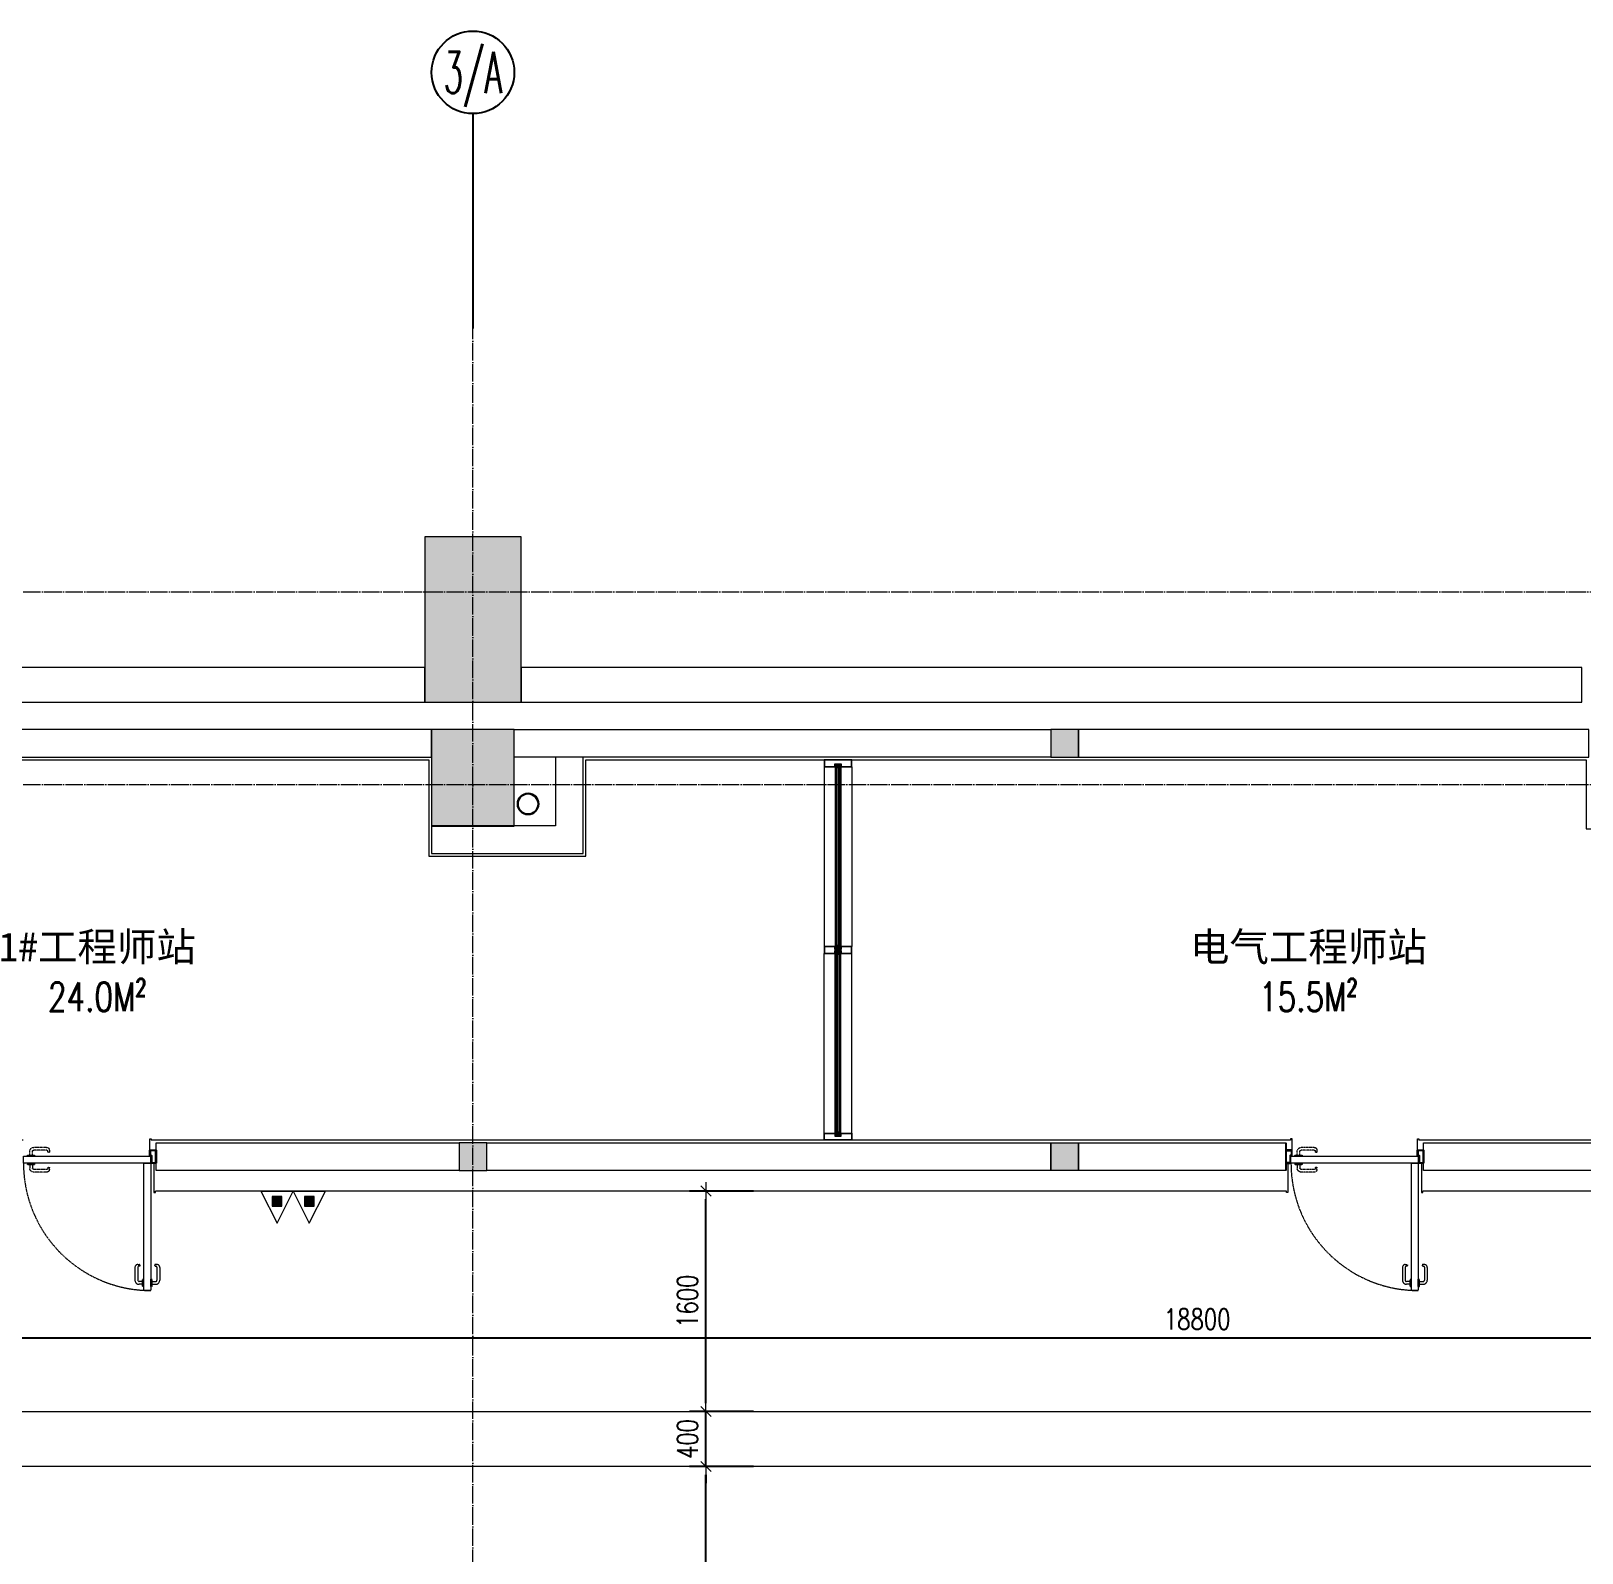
# Model space of a CAD drawing. Header units: millimetres. Extents: x -1346 to 48994, y -3569 to 24186.
# Drawn here: x 17127 to 28384, y 13139 to 24186 of the extents above; entities that cross this region are included whole.
import ezdxf
from ezdxf.enums import TextEntityAlignment as Align

# ---------------------------------------------------------------- set-up
doc = ezdxf.new("R2010")
doc.units = ezdxf.units.MM
for name, pattern in [('DASH', [0.35, 0.25, -0.1]), ('DOTE', [61.468, 50.8, -5.08, 0.508, -5.08]), ('HIDDEN', [0.375, 0.25, -0.125]), ('M-CENTER', [11.25, 7.5, -1.25, 1.25, -1.25])]:
    doc.linetypes.add(name, pattern=pattern)
doc.layers.get('Defpoints').update_dxf_attribs({"color": 250, "lineweight": 0})
for name, color, linetype in [('BS-DOOR-JAMB', 3, 'Continuous'), ('WALL', 160, 'Continuous'), ('ZZKJ-GL', 161, 'Continuous'), ('ZZKJ-HID', 6, 'HIDDEN')]:
    doc.layers.add(name, color=color, linetype=linetype)
for name, color, linetype, lineweight in [('BS-DOTE', 134, 'DOTE', 0), ('BS-FIRE-FHC', 12, 'Continuous', 0), ('BS-WALL-BW', 200, 'Continuous', 0), ('BS-WALL-FINISH', 3, 'Continuous', 0), ('BS-WALL-HATCH1', 253, 'Continuous', 0), ('BS-WALL-ORI', 200, 'Continuous', 0), ('DS-DOOR', 60, 'Continuous', 0), ('DS-DOOR-JAMB', 3, 'Continuous', 0), ('FF-FURN', 51, 'Continuous', 0), ('FF-FURN（FINE）', 47, 'Continuous', 0), ('FF-TEXT', 2, 'Continuous', 0), ('PUB_DIM', 3, 'Continuous', 25)]:
    doc.layers.add(name, color=color, linetype=linetype, lineweight=lineweight)
doc.styles.add('亚厦-中文', font='STXIHEI.TTF')
doc.styles.add('亚厦-英文', font='SIMPLEX.SHX', dxfattribs={"width": 0.8, "bigfont": 'hztxt.shx'})
doc.styles.add('深圳院-DIM', font='SIMPLEX.SHX', dxfattribs={"width": 0.75})
doc.styles.add('深圳院-英文', font='SIMPLEX.SHX', dxfattribs={"width": 0.8, "bigfont": 'hztxt.shx'})
doc.dimstyles.new('DIM-60', dxfattribs={"dimscale": 60, "dimtxt": 2.5, "dimasz": 1, "dimexe": 2, "dimexo": 2, "dimgap": 1, "dimtad": 1, "dimdec": 0, "dimrnd": 1, "dimdsep": 46, "dimtxsty": '深圳院-DIM', "dimblk": '亚厦', "dimcen": 0.3, "dimclrd": 44, "dimclre": 44, "dimclrt": 2, "dimadec": 0, "dimazin": 2, "dimtfac": 1, "dimtdec": 0, "dimtix": 1, "dimtmove": 2, "dimatfit": 3, "dimldrblk": 'OPEN90', "dimfxl": 7, "dimfxlon": 1, "dimarcsym": 0})
pattern_1 = [(135, (43195.246, -255496.0245), (-2.24506403, -2.24506403), []), (225, (43195.246, -255496.0245), (2.24506403, -2.24506403), [])]

# ---------------------------------------------------------------- blocks, each defined once
blk = doc.blocks.new('FDSGSERRERRER')
at = {"layer": 'BS-WALL-HATCH1'}
h = blk.add_hatch(color=256, dxfattribs=at)
h.dxf.hatch_style = 1
h.paths.add_polyline_path([(183024, 103543), (182324, 103543), (182324, 102343), (183024, 102343)])
h = blk.add_hatch(color=256, dxfattribs=at)
h.dxf.hatch_style = 1
h.paths.add_polyline_path([(182374, 101443), (182974, 101443), (182974, 102143), (182374, 102143)])
at = {"layer": 'BS-WALL-BW'}
for points in [[(183024, 103543), (182324, 103543), (182324, 102343), (183024, 102343)], [(182374, 101443), (182974, 101443), (182974, 102143), (182374, 102143)]]:
    blk.add_lwpolyline(points, close=True, dxfattribs=at)
blk = doc.blocks.new('DSGEFGERG')
at = {"layer": 'BS-DOOR-JAMB'}
blk.add_lwpolyline([(362877, 9222), (362912, 9222), (362912, 9275), (362922, 9275), (362922, 9317), (362877, 9317), (362877, 9222)], dxfattribs=at)
at = {"layer": 'BS-DOOR-JAMB', "color": 8}
blk.add_lwpolyline([(362879, 9224), (362879, 9315), (362920, 9315), (362920, 9277), (362910, 9277), (362910, 9224), (362879, 9224)], dxfattribs=at)
at = {"layer": 'DS-DOOR', "color": 8}
blk.add_lwpolyline([(362880, 9225), (362880, 9225), (362880, 9314), (362919, 9314), (362919, 9278), (362909, 9278), (362909, 9225), (362880, 9225), (362880, 9225), (362880, 9225)], dxfattribs=at)
blk = doc.blocks.new('*U118')
at = {"color": 146}
for p, q in [((-24, 0), (24, 0)), ((122, 23, 0), (122, 28, 0)), ((-26, -9), (-26, -2)), ((-26, -9), (26, -9)), ((-26, -59), (26, -59)), ((-26, -59), (-26, -66)), ((-24, -68), (24, -68)), ((26, -9), (26, -2)), ((26, -59), (26, -66)), ((122, -91, 0), (122, -96, 0))]:
    blk.add_line(p, q, dxfattribs=at)
at = {"color": 146, "linetype": 'M-CENTER', "lineweight": 0}
for p, q in [((-10, 0), (-10, 26, 0)), ((10, 0), (10, 26, 0)), ((113, 56, 0), (20, 56, 0)), ((114, 36, 0), (20, 36, 0)), ((133, 36, 0), (133, 23, 0)), ((-10, -68), (-10, -94, 0)), ((10, -68), (10, -94, 0)), ((114, -104, 0), (20, -104, 0)), ((133, -104, 0), (133, -91, 0)), ((113, -124, 0), (20, -124, 0))]:
    blk.add_line(p, q, dxfattribs=at)
at = {"color": 146}
for centre, start, end in [((-24, -2), 90, 180), ((24, -2), 0, 90), ((-24, -66), 180, 270), ((24, -66), 270, 0)]:
    blk.add_arc(centre, 2, start, end, dxfattribs=at)
at = {"color": 146, "linetype": 'M-CENTER', "lineweight": 0}
for centre, radius, start, end in [((20, 26, 0), 30, 90, 180), ((20, 26, 0), 10, 90, 180), ((113, 36, 0), 20, 0, 90), ((128, 24, 0), 5.35, 186.6449, 355.021), ((20, -94, 0), 30, 180, 270), ((20, -94, 0), 10, 180, 270), ((113, -104, 0), 20, 270, 0), ((128, -92, 0), 5.35, 4.979, 173.3551)]:
    blk.add_arc(centre, radius, start, end, dxfattribs=at)
at = {"color": 146, "extrusion": (-1.79944e-08, 0, 1)}
for centre, start, end in [((114, 28, 0), 0, 90), ((114, -96, 0), 270, 0)]:
    blk.add_arc(centre, 8, start, end, dxfattribs=at)
blk = doc.blocks.new('DAFSA')
at = {"color": 8, "linetype": 'DASH', "ltscale": 20}
for p, q in [((180221, 97804, 0), (180221, 97711, 0)), ((180241, 97824, 0), (180254, 97824, 0)), ((180241, 97805, 0), (180241, 97711, 0)), ((180254, 97813, 0), (180249, 97813, 0)), ((180277, 97667), (180277, 97715)), ((180286, 97717), (180279, 97717)), ((180286, 97665), (180286, 97717)), ((180336, 97717), (180343, 97717)), ((180336, 97665), (180336, 97717)), ((180345, 97667), (180345, 97715)), ((180368, 97813, 0), (180373, 97813, 0)), ((180381, 97824, 0), (180369, 97824, 0)), ((180381, 97805, 0), (180381, 97711, 0)), ((180401, 97804, 0), (180401, 97711, 0)), ((180277, 97701), (180251, 97701, 0)), ((180277, 97681), (180251, 97681, 0)), ((180286, 97665), (180279, 97665)), ((180336, 97665), (180343, 97665)), ((180345, 97701), (180371, 97701, 0)), ((180345, 97681), (180371, 97681, 0))]:
    blk.add_line(p, q, dxfattribs=at)
blk.add_lwpolyline([(179412, 98610), (180336, 98610), (180336, 98560), (179412, 98560)], close=True)
blk.add_lwpolyline([(180336, 97636), (180286, 97636), (180286, 98560), (180336, 98560)], close=True, dxfattribs=at)
for centre, radius, start, end in [((180336, 98560), 924, 180, 270), ((180241, 97804, 0), 20, 90, 180), ((180254, 97819, 0), 5.35, 276.6449, 85.021), ((180279, 97715), 2, 90, 180), ((180343, 97715), 2, 0, 90), ((180369, 97819, 0), 5.35, 94.979, 263.3551), ((180381, 97804, 0), 20, 0, 90), ((180251, 97711, 0), 30, 180, 270), ((180251, 97711, 0), 10, 180, 270), ((180279, 97667), 2, 180, 270), ((180343, 97667), 2, 270, 0), ((180371, 97711, 0), 10, 270, 0), ((180371, 97711, 0), 30, 270, 0)]:
    blk.add_arc(centre, radius, start, end, dxfattribs=at)
at = {"color": 8, "linetype": 'DASH', "ltscale": 20, "extrusion": (0, -1.79944e-08, 1)}
for centre, start, end in [((180249, 97805, 0), 90, 180), ((180373, 97805, 0), 0, 90)]:
    blk.add_arc(centre, 8, start, end, dxfattribs=at)
at = {"xscale": -1, "rotation": 180}
blk.add_blockref('*U118', (179467, 98551), dxfattribs=at)
blk = doc.blocks.new('*U73')
at = {"color": 250}
for p, q in [((192601, 86973), (192602, 86973)), ((192601, 86961), (192602, 86961)), ((192602, 86976), (192602, 86976)), ((192602, 86957), (192602, 86957)), ((193898, 86976), (193898, 86976)), ((193898, 86973), (193898, 86973)), ((193898, 86961), (193898, 86961)), ((193898, 86957), (193898, 86957))]:
    blk.add_line(p, q, dxfattribs=at)
at = {"layer": 'ZZKJ-GL', "color": 136, "linetype": 'ByBlock', "ltscale": 20}
for p, q in [((192587, 86983), (192589, 86984)), ((192587, 86978), (192587, 86983)), ((192589, 86976), (192587, 86978)), ((192589, 86976), (192587, 86978)), ((192589, 86957), (192587, 86956)), ((192589, 86957), (192587, 86956)), ((192587, 86956), (192587, 86951)), ((192587, 86951), (192589, 86949)), ((192589, 86984), (193911, 86984)), ((193911, 86976), (192589, 86976)), ((193911, 86957), (192589, 86957)), ((192589, 86949), (193911, 86949)), ((193912, 86983), (193911, 86984)), ((193911, 86976), (193912, 86978)), ((193911, 86976), (193912, 86978)), ((193911, 86957), (193912, 86956)), ((193911, 86957), (193912, 86956)), ((193912, 86951), (193911, 86949)), ((193912, 86978), (193912, 86983)), ((193912, 86956), (193912, 86951))]:
    blk.add_line(p, q, dxfattribs=at)
at = {"layer": 'ZZKJ-GL', "color": 8, "ltscale": 20}
for p, q in [((192587, 86983), (193912, 86983)), ((192587, 86978), (193912, 86978)), ((192587, 86956), (193912, 86956))]:
    blk.add_line(p, q, dxfattribs=at)
at = {"layer": 'ZZKJ-GL', "color": 8, "linetype": 'ByBlock', "ltscale": 20}
for p, q in [((192589, 86976), (192589, 86957)), ((192595, 86962), (192595, 86973)), ((192595, 86973), (192595, 86962)), ((193905, 86962), (193905, 86973)), ((193905, 86973), (193905, 86962)), ((193911, 86976), (193911, 86957))]:
    blk.add_line(p, q, dxfattribs=at)
for points in [[(192602, 86958), (192597, 86958, -0.198912), (192597, 86958), (192595, 86960, -0.198912), (192595, 86960), (192595, 86974, -0.198912), (192595, 86974), (192597, 86976, -0.198912), (192597, 86976), (192602, 86976, -0.414214), (192602, 86976), (192602, 86958, -0.414214)], [(192601, 86958), (192597, 86958, -0.198912), (192597, 86958), (192595, 86960, -0.198912), (192595, 86960), (192595, 86973, -0.198912), (192595, 86974), (192597, 86976, -0.198912), (192597, 86976), (192601, 86976, -0.414214), (192601, 86975), (192601, 86958, -0.414214)], [(193898, 86958), (193902, 86958, 0.198912), (193903, 86958), (193905, 86960, 0.198912), (193905, 86960), (193905, 86974, 0.198912), (193905, 86974), (193903, 86976, 0.198912), (193902, 86976), (193898, 86976, 0.414214), (193898, 86976), (193898, 86958, 0.414214)], [(193899, 86958), (193902, 86958, 0.198912), (193902, 86958), (193904, 86960, 0.198912), (193904, 86960), (193904, 86973, 0.198912), (193904, 86974), (193902, 86976, 0.198912), (193902, 86976), (193899, 86976, 0.414214), (193898, 86975), (193898, 86958, 0.414214)]]:
    blk.add_lwpolyline(points, format="xyb", close=True, dxfattribs=at)
at = {"layer": 'ZZKJ-HID', "color": 8, "ltscale": 0.01}
blk.add_line((192587, 86951), (193912, 86951), dxfattribs=at)
blk = doc.blocks.new('*U74')
at = {"color": 250}
for p, q in [((192628, 86976), (192628, 86976)), ((192628, 86973), (192628, 86973)), ((192628, 86961), (192628, 86961)), ((192628, 86957), (192628, 86957)), ((193924, 86976), (193924, 86976)), ((193925, 86973), (193924, 86973)), ((193925, 86961), (193924, 86961)), ((193924, 86957), (193924, 86957))]:
    blk.add_line(p, q, dxfattribs=at)
at = {"layer": 'ZZKJ-GL', "color": 136, "linetype": 'ByBlock', "ltscale": 20}
for p, q in [((192614, 86983), (192615, 86984)), ((192614, 86978), (192614, 86983)), ((192615, 86976), (192614, 86978)), ((192615, 86976), (192614, 86978)), ((192615, 86957), (192614, 86956)), ((192615, 86957), (192614, 86956)), ((192614, 86956), (192614, 86951)), ((192614, 86951), (192615, 86949)), ((192615, 86984), (193937, 86984)), ((193937, 86976), (192615, 86976)), ((193937, 86957), (192615, 86957)), ((192615, 86949), (193937, 86949)), ((193939, 86983), (193937, 86984)), ((193937, 86976), (193939, 86978)), ((193937, 86976), (193939, 86978)), ((193937, 86957), (193939, 86956)), ((193937, 86957), (193939, 86956)), ((193939, 86951), (193937, 86949)), ((193939, 86978), (193939, 86983)), ((193939, 86956), (193939, 86951))]:
    blk.add_line(p, q, dxfattribs=at)
at = {"layer": 'ZZKJ-GL', "color": 8, "ltscale": 20}
for p, q in [((192614, 86983), (193939, 86983)), ((192614, 86978), (193939, 86978)), ((192614, 86956), (193939, 86956))]:
    blk.add_line(p, q, dxfattribs=at)
at = {"layer": 'ZZKJ-GL', "color": 8, "linetype": 'ByBlock', "ltscale": 20}
for p, q in [((192615, 86976), (192615, 86957)), ((192621, 86962), (192621, 86973)), ((192621, 86973), (192621, 86962)), ((193931, 86962), (193931, 86973)), ((193931, 86973), (193931, 86962)), ((193937, 86976), (193937, 86957))]:
    blk.add_line(p, q, dxfattribs=at)
for points in [[(192628, 86958), (192623, 86958, -0.198912), (192623, 86958), (192621, 86960, -0.198912), (192621, 86960), (192621, 86974, -0.198912), (192621, 86974), (192623, 86976, -0.198912), (192623, 86976), (192628, 86976, -0.414214), (192628, 86976), (192628, 86958, -0.414214)], [(192627, 86958), (192624, 86958, -0.198912), (192623, 86958), (192622, 86960, -0.198912), (192622, 86960), (192622, 86973, -0.198912), (192622, 86974), (192623, 86976, -0.198912), (192624, 86976), (192627, 86976, -0.414214), (192628, 86975), (192628, 86958, -0.414214)], [(193924, 86958), (193929, 86958, 0.198912), (193929, 86958), (193931, 86960, 0.198912), (193931, 86960), (193931, 86974, 0.198912), (193931, 86974), (193929, 86976, 0.198912), (193929, 86976), (193924, 86976, 0.414214), (193924, 86976), (193924, 86958, 0.414214)], [(193925, 86958), (193928, 86958, 0.198912), (193929, 86958), (193931, 86960, 0.198912), (193931, 86960), (193931, 86973, 0.198912), (193931, 86974), (193929, 86976, 0.198912), (193928, 86976), (193925, 86976, 0.414214), (193925, 86975), (193925, 86958, 0.414214)]]:
    blk.add_lwpolyline(points, format="xyb", close=True, dxfattribs=at)
at = {"layer": 'ZZKJ-HID', "color": 8, "ltscale": 0.01}
blk.add_line((192614, 86951), (193939, 86951), dxfattribs=at)
blk = doc.blocks.new('A1A0空间标注')
at = {"color": 2, "style": '亚厦-英文', "width": 0.75}
blk.add_attdef('ENGLISH', text='', height=3.5, dxfattribs=at).set_placement((-367.51, -638.85), align=Align.MIDDLE_CENTER)
at = {"color": 2, "ltscale": 0.1, "style": '亚厦-中文'}
blk.add_attdef('中文字体', text='', height=3.5, dxfattribs=at).set_placement((-367.51, -644.2), align=Align.MIDDLE_CENTER)
at = {"color": 2, "ltscale": 0.1, "style": '亚厦-英文', "width": 0.75}
blk.add_attdef('AREA', text='', height=3.5, dxfattribs=at).set_placement((-367.51, -650.25), align=Align.MIDDLE_CENTER)
blk = doc.blocks.new('*U116')
at = {"color": 150, "ltscale": 0.65}
blk.add_lwpolyline([(0, -5), (0, -31)], dxfattribs=at)
at = {"color": 150, "ltscale": 0.1}
blk.add_circle((0, 0), 5, dxfattribs=at)
at = {"color": 2, "ltscale": 0.1, "style": '深圳院-英文', "width": 0.8}
blk.add_attdef('A', text='', height=5, dxfattribs=at).set_placement((0, 0), align=Align.MIDDLE_CENTER)
blk = doc.blocks.new('FDGDSGDDSS')
at = {"layer": 'BS-DOTE', "ltscale": 2.5}
blk.add_line((84971.2, 81618.3), (84971.2, 105053.9), dxfattribs=at)
for points in [[(65571.2, 103143.3), (111471.2, 103143.3)], [(65571.2, 101743.3), (111471.2, 101743.3)]]:
    blk.add_lwpolyline(points, dxfattribs=at)
ref = blk.add_blockref('*U116', (84971.2, 106913.9), dxfattribs=dict(xscale=60, yscale=60, zscale=60))
ref.add_attrib('A', '3/A', dxfattribs={"color": 2, "ltscale": 0.1, "height": 300, "style": '深圳院-英文', "width": 0.55}).set_placement((84971.2, 106913.9), align=Align.MIDDLE_CENTER)
blk = doc.blocks.new('亚厦')
at = {"color": 2, "linetype": 'ByBlock'}
for p, q in [((0, 0), (-1.09, 0)), ((-0.61, -0.61), (0.61, 0.61)), ((1.09, 0), (0, 0))]:
    blk.add_line(p, q, dxfattribs=at)
blk = doc.blocks.new('*D143')
at = {"layer": 'Defpoints', "color": 0, "transparency": 16777216}
for p in [(34991, 14700), (16191, 14166), (34991, 14166)]:
    blk.add_point(p, dxfattribs=at)
at = {"layer": 'FF-FURN（FINE）', "color": 44, "lineweight": -2, "transparency": 16777216}
for p, q in [((16191, 14286), (16191, 14820)), ((34991, 14286), (34991, 14820)), ((16251, 14700), (34931, 14700))]:
    blk.add_line(p, q, dxfattribs=at)
at = {"layer": 'FF-FURN（FINE）', "color": 44, "lineweight": -2, "transparency": 16777216, "xscale": 60, "yscale": 60, "zscale": 60, "rotation": 180}
blk.add_blockref('亚厦', (16191, 14700), dxfattribs=at)
at = {"layer": 'FF-FURN（FINE）', "color": 44, "lineweight": -2, "transparency": 16777216, "xscale": 60, "yscale": 60, "zscale": 60}
blk.add_blockref('亚厦', (34991, 14700), dxfattribs=at)
at = {"layer": 'FF-FURN（FINE）', "color": 2, "transparency": 16777216, "insert": (25591, 14835), "char_height": 150, "attachment_point": 5, "style": '深圳院-DIM'}
blk.add_mtext('18800', dxfattribs=at)
blk = doc.blocks.new('_Open90')
at = {"color": 2, "linetype": 'ByBlock', "lineweight": -2}
for p, q in [((0, 0), (-1, 0)), ((-0.5, 0.5), (0, 0)), ((0, 0), (-0.5, -0.5))]:
    blk.add_line(p, q, dxfattribs=at)
blk = doc.blocks.new('*D150')
at = {"layer": 'Defpoints', "color": 0, "transparency": 16777216}
for p in [(22026, 13766), (22490, 13766), (22490, 11766)]:
    blk.add_point(p, dxfattribs=at)
at = {"layer": 'FF-FURN（FINE）', "color": 44, "lineweight": -2, "transparency": 16777216}
for p, q in [((22370, 13766), (21906, 13766)), ((22026, 11826), (22026, 13706)), ((22370, 11766), (21906, 11766))]:
    blk.add_line(p, q, dxfattribs=at)
at = {"layer": 'FF-FURN（FINE）', "color": 44, "lineweight": -2, "transparency": 16777216, "xscale": 60, "yscale": 60, "zscale": 60}
for p, rotation in [((22026, 13766), 90), ((22026, 11766), 270)]:
    blk.add_blockref('亚厦', p, dxfattribs=dict(at, rotation=rotation))
at = {"layer": 'FF-FURN（FINE）', "color": 2, "transparency": 16777216, "insert": (21891, 12766), "char_height": 150, "attachment_point": 5, "rotation": 90, "style": '深圳院-DIM'}
blk.add_mtext('2000', dxfattribs=at)
blk = doc.blocks.new('*D151')
at = {"layer": 'Defpoints', "color": 0, "transparency": 16777216}
for p in [(22026, 14166), (22490, 14166), (22490, 13766)]:
    blk.add_point(p, dxfattribs=at)
at = {"layer": 'FF-FURN（FINE）', "color": 44, "lineweight": -2, "transparency": 16777216}
for p, q in [((22026, 14226), (22026, 14286)), ((22370, 14166), (21906, 14166)), ((22026, 13766), (22026, 14166)), ((22370, 13766), (21906, 13766)), ((22026, 13706), (22026, 13646))]:
    blk.add_line(p, q, dxfattribs=at)
at = {"layer": 'FF-FURN（FINE）', "color": 44, "lineweight": -2, "transparency": 16777216, "xscale": 60, "yscale": 60, "zscale": 60}
for p, rotation in [((22026, 14166), 270), ((22026, 13766), 90)]:
    blk.add_blockref('亚厦', p, dxfattribs=dict(at, rotation=rotation))
at = {"layer": 'FF-FURN（FINE）', "color": 2, "transparency": 16777216, "insert": (21891, 13966), "char_height": 150, "attachment_point": 5, "rotation": 90, "style": '深圳院-DIM'}
blk.add_mtext('400', dxfattribs=at)
blk = doc.blocks.new('*D152')
at = {"layer": 'Defpoints', "color": 0, "transparency": 16777216}
for p in [(22026, 15766), (22490, 15766), (22490, 14166)]:
    blk.add_point(p, dxfattribs=at)
at = {"layer": 'FF-FURN（FINE）', "color": 44, "lineweight": -2, "transparency": 16777216}
for p, q in [((22370, 15766), (21906, 15766)), ((22026, 14226), (22026, 15706)), ((22370, 14166), (21906, 14166))]:
    blk.add_line(p, q, dxfattribs=at)
at = {"layer": 'FF-FURN（FINE）', "color": 44, "lineweight": -2, "transparency": 16777216, "xscale": 60, "yscale": 60, "zscale": 60}
for p, rotation in [((22026, 15766), 90), ((22026, 14166), 270)]:
    blk.add_blockref('亚厦', p, dxfattribs=dict(at, rotation=rotation))
at = {"layer": 'FF-FURN（FINE）', "color": 2, "transparency": 16777216, "insert": (21891, 14966), "char_height": 150, "attachment_point": 5, "rotation": 90, "style": '深圳院-DIM'}
blk.add_mtext('1600', dxfattribs=at)
blk = doc.blocks.new('FSRW')
for p, q in [((144506, 110249), (144662, 109938)), ((144506, 110249), (144818, 110249)), ((144615, 110197), (144615, 110104)), ((144709, 110197), (144615, 110197)), ((144662, 109938), (144818, 110249)), ((144709, 110104), (144709, 110197)), ((144818, 110249), (144973, 109938)), ((144818, 110249), (145129, 110249)), ((144926, 110197), (144926, 110104)), ((145020, 110197), (144926, 110197)), ((144973, 109938), (145129, 110249)), ((145020, 110104), (145020, 110197)), ((144615, 110104), (144709, 110104)), ((144926, 110104), (145020, 110104))]:
    blk.add_line(p, q)
at = {"const_width": 93.3}
for points in [[(144662, 110197), (144662, 110104)], [(144973, 110197), (144973, 110104)]]:
    blk.add_lwpolyline(points, dxfattribs=at)

msp = doc.modelspace()

# ---------------------------------------------------------------- hatches: boundary and pattern name
at = {"layer": 'BS-WALL-FINISH'}
h = msp.add_hatch(dxfattribs=at)
h.set_pattern_fill('ANSI37', color=250, angle=90)
h.set_pattern_definition([(135, (43195.246, -255391.0245), (-2.24506403, -2.24506403), []), (225, (43195.246, -255391.0245), (2.24506403, -2.24506403), [])])
h.paths.add_polyline_path([(23005.8, 18855.8), (23005.8, 18865.8), (22962.8, 18865.8), (22962.8, 18855.8)])
h = msp.add_hatch(dxfattribs=at)
h.set_pattern_fill('ANSI37', color=250, angle=90)
h.set_pattern_definition(pattern_1)
h.paths.add_polyline_path([(23005.8, 17530.8), (23005.8, 17520.8), (22962.8, 17520.8), (22962.8, 17530.8)])
h = msp.add_hatch(dxfattribs=at)
h.set_pattern_fill('ANSI37', color=250, angle=90)
h.set_pattern_definition(pattern_1)
h.paths.add_polyline_path([(23005.8, 17500.8), (23005.8, 17510.8), (22962.8, 17510.8), (22962.8, 17500.8)])
h = msp.add_hatch(dxfattribs=at)
h.set_pattern_fill('ANSI37', color=250, angle=90)
h.set_pattern_definition([(135, (43195.246, -255476.886), (-2.24506403, -2.24506403), []), (225, (43195.246, -255476.886), (2.24506403, -2.24506403), [])])
h.paths.add_polyline_path([(23005.8, 16175.8), (23005.8, 16165.8), (22962.8, 16165.8), (22962.8, 16175.8)])
at = {"layer": 'BS-WALL-ORI'}
h = msp.add_hatch(color=253, dxfattribs=at)
h.dxf.hatch_style = 1
h.paths.add_polyline_path([(24529.5, 18915.8), (24729.5, 18915.8), (24729.5, 19115.8), (24529.5, 19115.8)])
h = msp.add_hatch(color=253, dxfattribs=at)
h.dxf.hatch_style = 1
h.paths.add_polyline_path([(20234.6, 15915.8), (20434.6, 15915.8), (20434.6, 16115.8), (20234.6, 16115.8)])
h = msp.add_hatch(color=253, dxfattribs=at)
h.dxf.hatch_style = 1
h.paths.add_polyline_path([(24529.5, 16115.8), (24729.5, 16115.8), (24729.5, 15915.8), (24529.5, 15915.8)])
h = msp.add_hatch(color=253, dxfattribs=at)
h.dxf.hatch_style = 1
h.paths.add_polyline_path([(40934.3, 1240.8), (40734.3, 1240.8), (40734.3, 1040.8), (40934.3, 1040.8)], flags=17)
edge = h.paths.add_edge_path()
edge.add_line((2684.3, 690.8), (45084.3, 690.8))
edge.add_line((44484.3, 15665.8), (44734.3, 15665.8))

# ---------------------------------------------------------------- linework, layer by layer
at = {"layer": 'BS-WALL-FINISH', "color": 8}
for p, q in [((22884.3, 18845.8), (22884.3, 17540.8)), ((23084.3, 18845.8), (23084.3, 17540.8)), ((22884.3, 16185.8), (22884.3, 17490.8)), ((23084.3, 16185.8), (23084.3, 17490.8))]:
    msp.add_line(p, q, dxfattribs=at)
at = {"layer": 'BS-WALL-FINISH'}
for points in [[(17069.5, 16135.8), (14054.3, 16135.8), (14054.3, 18895.8), (20014.3, 18895.8), (20014.3, 18195.8), (21154.3, 18195.8), (21154.3, 18895.8), (28414.3, 18895.8), (28414.3, 18395.8), (29054.3, 18395.8), (29054.3, 18895.8), (36314.3, 18895.8), (36314.3, 18195.8), (38114.3, 18195.8), (38114.3, 16535.8), (37714.3, 16535.8), (37714.3, 16135.8), (34999.7, 16135.8)], [(23005.8, 17490.8), (23005.8, 17510.8), (22962.8, 17510.8), (22962.8, 17490.8)], [(17989.5, 16063.3), (17989.5, 16145.8), (17999.5, 16145.8), (17999.5, 16135.8)], [(26269.5, 16135.8), (17999.5, 16135.8)], [(26279.5, 16063.3), (26279.5, 16145.8), (26269.5, 16145.8), (26269.5, 16135.8)], [(27189.5, 16063.3), (27189.5, 16145.8), (27199.5, 16145.8), (27199.5, 16135.8)], [(34069.7, 16135.8), (27199.5, 16135.8)], [(18019.5, 15968.3), (18019.5, 15755.8), (18029.5, 15755.8), (18029.5, 15765.8)], [(26249.5, 15968.3), (26249.5, 15755.8), (26239.5, 15755.8), (26239.5, 15765.8)], [(27219.5, 15968.3), (27219.5, 15755.8), (27229.5, 15755.8), (27229.5, 15765.8)], [(26239.5, 15765.8), (18029.5, 15765.8)], [(34039.7, 15765.8), (27229.5, 15765.8)]]:
    msp.add_lwpolyline(points, dxfattribs=at)
for points in [[(23005.8, 18865.8), (23005.8, 18845.8), (23084.3, 18845.8), (23084.3, 18895.8), (22884.3, 18895.8), (22884.3, 18845.8), (22962.8, 18845.8), (22962.8, 18865.8)], [(23005.8, 17540.8), (23005.8, 17520.8), (22962.8, 17520.8), (22962.8, 17540.8), (22884.3, 17540.8), (22884.3, 17490.8), (22962.8, 17490.8), (22962.8, 17510.8), (23005.8, 17510.8), (23005.8, 17490.8), (23084.3, 17490.8), (23084.3, 17540.8)], [(23005.8, 16165.8), (23005.8, 16185.8), (23084.3, 16185.8), (23084.3, 16135.8), (22884.3, 16135.8), (22884.3, 16185.8), (22962.8, 16185.8), (22962.8, 16165.8)]]:
    msp.add_lwpolyline(points, close=True, dxfattribs=at)
at = {"layer": 'BS-WALL-FINISH', "color": 8}
for points in [[(23007.3, 18867.3), (23007.3, 18847.3), (23082.8, 18847.3), (23082.8, 18894.3), (22885.8, 18894.3), (22885.8, 18847.3), (22961.3, 18847.3), (22961.3, 18867.3)], [(23007.3, 17539.3), (23007.3, 17519.3), (22961.3, 17519.3), (22961.3, 17539.3), (22885.8, 17539.3), (22885.8, 17492.3), (22961.3, 17492.3), (22961.3, 17512.3), (23007.3, 17512.3), (23007.3, 17492.3), (23082.8, 17492.3), (23082.8, 17539.3)], [(23007.3, 16164.3), (23007.3, 16184.3), (23082.8, 16184.3), (23082.8, 16137.3), (22885.8, 16137.3), (22885.8, 16184.3), (22961.3, 16184.3), (22961.3, 16164.3)]]:
    msp.add_lwpolyline(points, close=True, dxfattribs=at)
at = {"layer": 'BS-WALL-FINISH', "color": 136}
for points in [[(23005.8, 18855.8), (23005.8, 18865.8), (22962.8, 18865.8), (22962.8, 18855.8)], [(23005.8, 17530.8), (23005.8, 17520.8), (22962.8, 17520.8), (22962.8, 17530.8)], [(23005.8, 17500.8), (23005.8, 17510.8), (22962.8, 17510.8), (22962.8, 17500.8)], [(23005.8, 16175.8), (23005.8, 16165.8), (22962.8, 16165.8), (22962.8, 16175.8)]]:
    msp.add_lwpolyline(points, close=True, dxfattribs=at)
for centre in [(22964.8, 18852.9), (23003.8, 18852.9), (22964.8, 17533.8), (22964.8, 17497.9), (23003.8, 17533.8), (23003.8, 17497.9), (22964.8, 16178.8), (23003.8, 16178.8)]:
    msp.add_circle(centre, 2, dxfattribs=at)
for centre, start, end in [((22964.8, 18841.6), 64.71524, 115.28476), ((23003.8, 18841.6), 64.71524, 115.28476), ((22964.8, 17545), 244.71524, 295.28476), ((22964.8, 17486.6), 64.71524, 115.28476), ((23003.8, 17545), 244.71524, 295.28476), ((23003.8, 17486.6), 64.71524, 115.28476), ((22964.8, 16190), 244.71524, 295.28476), ((23003.8, 16190), 244.71524, 295.28476)]:
    msp.add_arc(centre, 4.68, start, end, dxfattribs=at)
at = {"layer": 'BS-WALL-ORI'}
for points in [[(9634.3, 19315.8), (19984.3, 19315.8), (19984.3, 19565.8), (9634.3, 19565.8)], [(20684.3, 19315.8), (28384.3, 19315.8), (28384.3, 19565.8), (20684.3, 19565.8)], [(16879, 18915.8), (20034.3, 18915.8), (20034.3, 19115.8), (16879, 19115.8)], [(24529.5, 18915.8), (20634.3, 18915.8), (20634.3, 19115.8), (24529.5, 19115.8)], [(24529.5, 18915.8), (24729.5, 18915.8), (24729.5, 19115.8), (24529.5, 19115.8)], [(24729.5, 18915.8), (28434.3, 18915.8), (28434.3, 19115.8), (24729.5, 19115.8)], [(18034.5, 16115.8), (20234.6, 16115.8), (20234.6, 15915.8), (18034.5, 15915.8)], [(20234.6, 15915.8), (20434.6, 15915.8), (20434.6, 16115.8), (20234.6, 16115.8)], [(20434.6, 16115.8), (24529.5, 16115.8), (24529.5, 15915.8), (20434.6, 15915.8)], [(24529.5, 16115.8), (24729.5, 16115.8), (24729.5, 15915.8), (24529.5, 15915.8)], [(24729.5, 16115.8), (26234.5, 16115.8), (26234.5, 15915.8), (24729.5, 15915.8)], [(28634.3, 15915.8), (27234.5, 15915.8), (27234.5, 16115.8), (28634.3, 16115.8)]]:
    msp.add_lwpolyline(points, close=True, dxfattribs=at)
msp.add_lwpolyline([(20034.3, 18415.8), (20034.3, 18215.8), (21134.3, 18215.8), (21134.3, 18915.8), (20934.3, 18915.8), (20934.3, 18415.8), (20034.3, 18415.8)], dxfattribs=at)
at = {"layer": 'FF-FURN', "linetype": 'DASH', "ltscale": 15}
msp.add_lwpolyline([(16190.6, 13765.8), (16190.6, 14165.8), (34990.6, 14165.8), (34990.6, 13765.8)], close=True, dxfattribs=at)
at = {"layer": 'PUB_DIM', "color": 4, "lineweight": 30, "ltscale": 2}
msp.add_circle((20734.4, 18575.9), 75, dxfattribs=at)
msp.add_circle((20734.4, 18575.9), 75, dxfattribs=at)
at = {"layer": 'WALL'}
msp.add_line((26234.5, 16115.8), (26234.5, 15915.8), dxfattribs=at)
msp.add_line((26234.5, 16115.8), (26234.5, 15915.8), dxfattribs=at)
msp.add_line((26234.5, 16115.8), (26234.5, 15915.8), dxfattribs=at)

# ---------------------------------------------------------------- block references
msp.add_blockref('FDGDSGDDSS', (-64637, -83027.4))
at = {"layer": 'BS-FIRE-FHC', "xscale": 0.75, "yscale": 0.75, "zscale": 0.75}
msp.add_blockref('FSRW', (-89583.6, -66920.9), dxfattribs=at)
at = {"layer": 'BS-WALL-BW'}
msp.add_blockref('FDSGSERRERRER', (-162339.8, -83027.4), dxfattribs=at)
at = {"layer": 'BS-WALL-FINISH', "rotation": 270}
msp.add_blockref('*U73', (-63982.4, 211443.2), dxfattribs=at)
at = {"layer": 'BS-WALL-FINISH', "xscale": -1, "rotation": 270}
msp.add_blockref('*U74', (-63982.4, -176437.8), dxfattribs=at)
at = {"layer": 'DS-DOOR'}
for p in [(-162339.8, -82591.9), (-153139.8, -82591.9)]:
    msp.add_blockref('DAFSA', p, dxfattribs=at)
at = {"layer": 'DS-DOOR-JAMB', "color": 2, "linetype": 'ByBlock', "xscale": -1, "rotation": 359.9999999999978}
for p in [(380912, 6745.9), (390111.9, 6745.9)]:
    msp.add_blockref('DSGEFGERG', p, dxfattribs=at)
at = {"layer": 'DS-DOOR-JAMB', "color": 2, "linetype": 'ByBlock'}
msp.add_blockref('DSGEFGERG', (-336643, 6745.9), dxfattribs=at)
at = {"layer": 'FF-TEXT'}
ref = msp.add_blockref('A1A0空间标注', (39658.7, 56190.7), dxfattribs=dict(at, xscale=60, yscale=60, zscale=60))
ref.add_attrib('AREA', '24.0M²', dxfattribs={"layer": '0', "color": 2, "ltscale": 0.1, "height": 210, "style": '亚厦-英文', "width": 0.75}).set_placement((17607.8, 17175.5), align=Align.MIDDLE_CENTER)
ref.add_attrib('中文字体', '1#工程师站', dxfattribs={"layer": '0', "color": 2, "ltscale": 0.1, "height": 210, "style": '亚厦-中文'}).set_placement((17607.8, 17538.7), align=Align.MIDDLE_CENTER)
ref = msp.add_blockref('A1A0空间标注', (48449.1, 56190.7), dxfattribs=dict(at, xscale=60, yscale=60, zscale=60))
ref.add_attrib('AREA', '15.5M²', dxfattribs={"layer": '0', "color": 2, "ltscale": 0.1, "height": 210, "style": '亚厦-英文', "width": 0.75}).set_placement((26398.3, 17175.5), align=Align.MIDDLE_CENTER)
ref.add_attrib('中文字体', '电气工程师站', dxfattribs={"layer": '0', "color": 2, "ltscale": 0.1, "height": 210, "style": '亚厦-中文'}).set_placement((26398.3, 17538.7), align=Align.MIDDLE_CENTER)

# ---------------------------------------------------------------- dimensions: what is measured, and where the dimension line sits
at = {"layer": 'FF-FURN（FINE）'}
for base, p1, p2, picture, middle in [((22025.9, 15765.8), (22489.6, 14165.8), (22489.6, 15765.8), '*D152', (21890.9, 14965.8)), ((22025.9, 14165.8), (22489.6, 13765.8), (22489.6, 14165.8), '*D151', (21890.9, 13965.8)), ((22025.9, 13765.8), (22489.6, 11765.8), (22489.6, 13765.8), '*D150', (21890.9, 12765.8))]:
    dim = msp.add_linear_dim(base=base, p1=p1, p2=p2, angle=90, dimstyle='DIM-60', dxfattribs=at)
    dim.commit()
    dim.dimension.update_dxf_attribs({"geometry": picture, "text_midpoint": middle})
dim = msp.add_linear_dim(base=(34990.6, 14700.1), p1=(16190.6, 14165.8), p2=(34990.6, 14165.8), dimstyle='DIM-60', dxfattribs=at)
dim.commit()
dim.dimension.update_dxf_attribs({"geometry": '*D143', "text_midpoint": (25590.6, 14835.1)})

doc.saveas('drawing.dxf')
